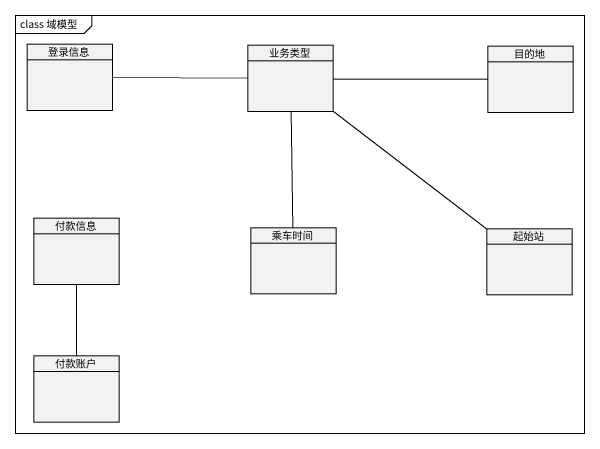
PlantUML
@startuml
mainframe class 域模型
hide circle
hide empty members
class 登录信息
class 业务类型
class 目的地
class 付款信息
class 乘车时间
class 起始站
class 付款账户
登录信息 -right- 业务类型
业务类型 -right- 目的地
业务类型 -- 乘车时间
业务类型 -- 起始站
付款信息 -- 付款账户
@enduml
